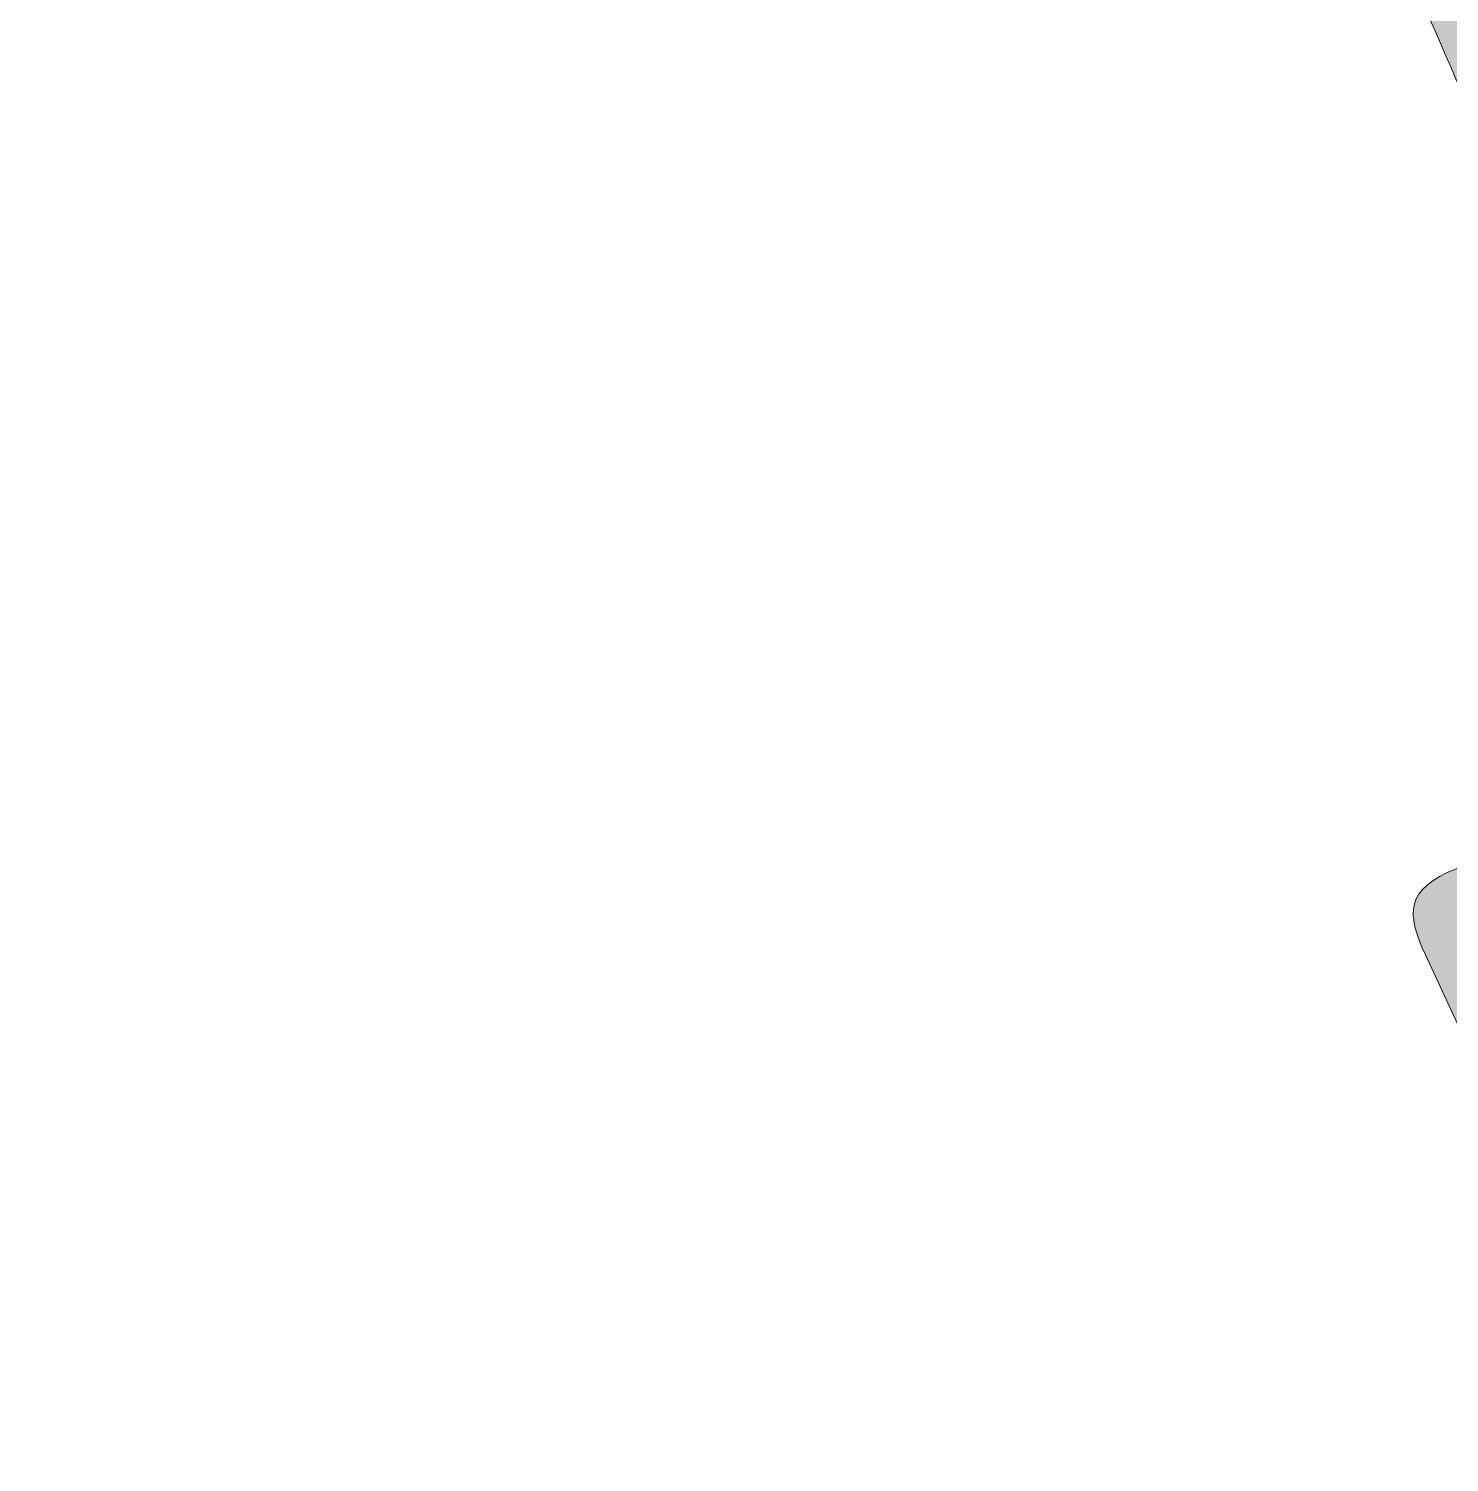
# Model space of a CAD drawing. Extents: x 516 to 1507, y -1392 to -534.
# Drawn here: x 516 to 595.2, y -865.4 to -785.5 of the extents above; entities that cross this region are included whole.
import ezdxf

# ---------------------------------------------------------------- set-up
doc = ezdxf.new("R2010")
doc.units = 0
doc.header["$MEASUREMENT"] = 0
doc.layers.add('katman 1', color=7, linetype='Continuous')

# ---------------------------------------------------------------- blocks, each defined once
blk = doc.blocks.new('block 3')
at = {"layer": 'katman 1', "true_color": 0xde7fff}
h = blk.add_hatch(color=201, dxfattribs=at)
h.dxf.hatch_style = 2
edge = h.paths.add_edge_path()
edge.add_spline(control_points=[(612.26, -865.206), (608.145, -865.426), (606.199, -864.563), (604.946, -861.607), (601.455, -853.366), (597.66, -845.253), (593.895, -837.13), (592.822, -834.816), (592.77, -833.484), (595.62, -832.326), (604.914, -828.55), (606.493, -824.967), (604.573, -815.006), (601.82, -800.729), (595.242, -787.889), (589.683, -774.679), (575.71, -741.47), (561.468, -708.375), (547.57, -675.136), (545.543, -670.287), (543.47, -669.488), (538.773, -671.745), (530.255, -675.838), (530.158, -675.55), (526.407, -666.969), (523.485, -660.287), (520.593, -653.586), (517.431, -647.017), (516.009, -644.064), (516.123, -642.634), (519.497, -641.154), (538.897, -632.646), (558.495, -624.65), (578.3, -617.136), (581.655, -615.864), (583.415, -616.225), (584.665, -619.773), (587.64, -628.214), (590.672, -636.648), (594.088, -644.917), (596.043, -649.648), (592.587, -650.04), (589.902, -651.138), (581.207, -654.693), (581.269, -654.626), (584.601, -663.269), (601.034, -705.892), (617.619, -748.459), (633.718, -791.208), (639.069, -805.418), (641.72, -820.295), (639.287, -835.628), (637.046, -849.744), (628.579, -858.846), (615.802, -864.349), (614.323, -864.986), (612.628, -865.121), (612.26, -865.206)], knot_values=[0, 0, 0, 0, 1, 1, 1, 2, 2, 2, 3, 3, 3, 4, 4, 4, 5, 5, 5, 6, 6, 6, 7, 7, 7, 8, 8, 8, 9, 9, 9, 10, 10, 10, 11, 11, 11, 12, 12, 12, 13, 13, 13, 14, 14, 14, 15, 15, 15, 16, 16, 16, 17, 17, 17, 18, 18, 18, 19, 19, 19, 19], degree=3, periodic=1)
at = {"layer": 'katman 1', "lineweight": 0}
blk.add_open_spline([(612.26, -865.206), (608.145, -865.426), (606.199, -864.563), (604.946, -861.607), (601.455, -853.366), (597.66, -845.253), (593.895, -837.13), (592.822, -834.816), (592.77, -833.484), (595.62, -832.326), (604.914, -828.55), (606.493, -824.967), (604.573, -815.006), (601.82, -800.729), (595.242, -787.889), (589.683, -774.679), (575.71, -741.47), (561.468, -708.375), (547.57, -675.136), (545.543, -670.287), (543.47, -669.488), (538.773, -671.745), (530.255, -675.838), (530.158, -675.55), (526.407, -666.969), (523.485, -660.287), (520.593, -653.586), (517.431, -647.017), (516.009, -644.064), (516.123, -642.634), (519.497, -641.154), (538.897, -632.646), (558.495, -624.65), (578.3, -617.136), (581.655, -615.864), (583.415, -616.225), (584.665, -619.773), (587.64, -628.214), (590.672, -636.648), (594.088, -644.917), (596.043, -649.648), (592.587, -650.04), (589.902, -651.138), (581.207, -654.693), (581.269, -654.626), (584.601, -663.269), (601.034, -705.892), (617.619, -748.459), (633.718, -791.208), (639.069, -805.418), (641.72, -820.295), (639.287, -835.628), (637.046, -849.744), (628.579, -858.846), (615.802, -864.349), (614.323, -864.986), (612.628, -865.121), (612.26, -865.206)], degree=3, knots=[0, 0, 0, 0, 1, 1, 1, 2, 2, 2, 3, 3, 3, 4, 4, 4, 5, 5, 5, 6, 6, 6, 7, 7, 7, 8, 8, 8, 9, 9, 9, 10, 10, 10, 11, 11, 11, 12, 12, 12, 13, 13, 13, 14, 14, 14, 15, 15, 15, 16, 16, 16, 17, 17, 17, 18, 18, 18, 19, 19, 19, 19], dxfattribs=at)

msp = doc.modelspace()

# ---------------------------------------------------------------- block references
at = {"layer": 'katman 1'}
msp.add_blockref('block 3', (0, 0), dxfattribs=at)

doc.saveas('drawing.dxf')
